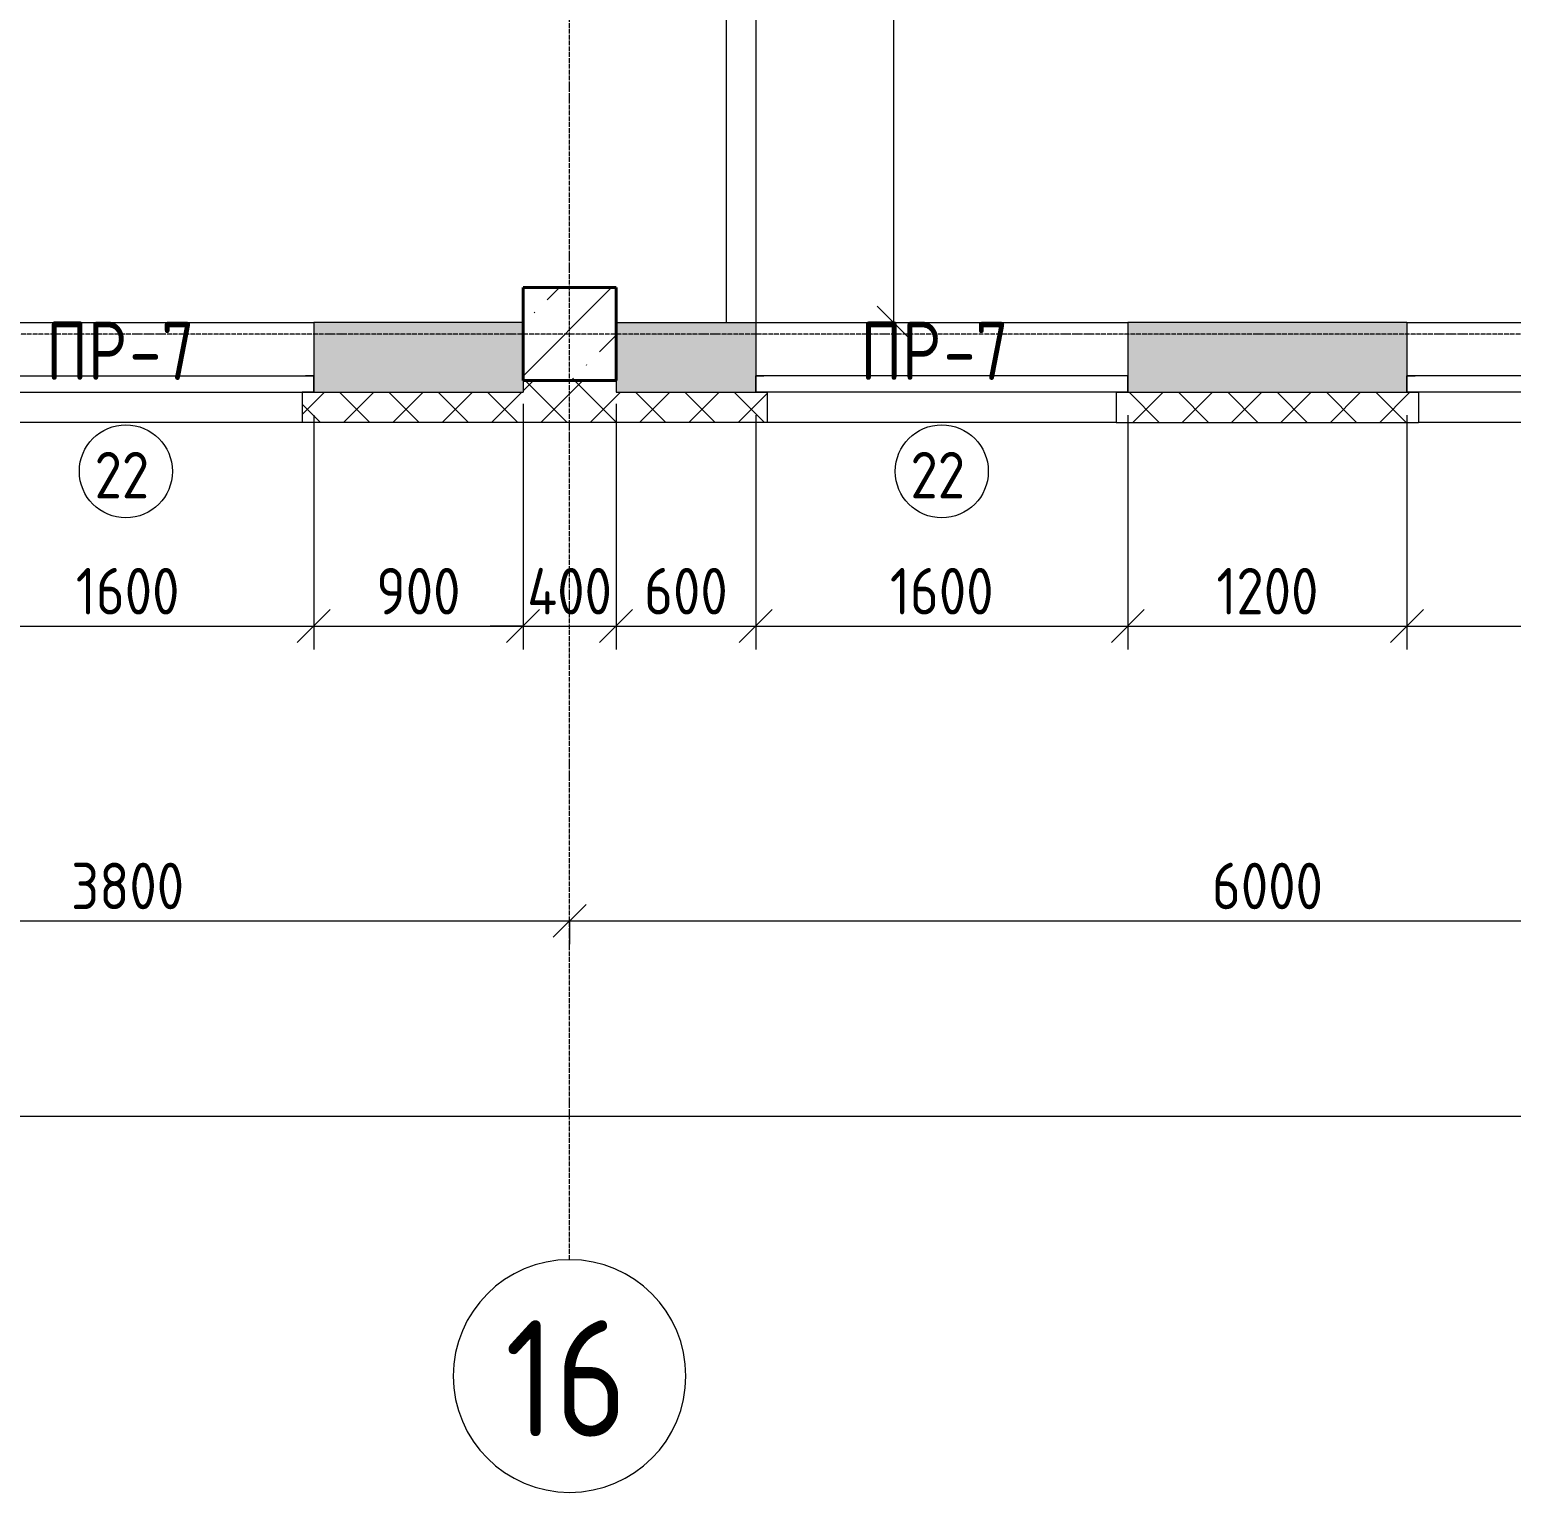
# Model space of a CAD drawing. Header units: millimetres. Extents: x -60946 to 138510, y -262288 to 24501.
# Drawn here: x 48563 to 54933, y -60839 to -54551 of the extents above; entities that cross this region are included whole.
import ezdxf

# ---------------------------------------------------------------- set-up
doc = ezdxf.new("R2010")
doc.units = ezdxf.units.MM
doc.linetypes.add('ADSK_Линия сетки', pattern=[25, 20, -2.5, 0, -2.5])
for name, color, linetype, lineweight in [('_ Окна', 7, 'Continuous', 18), ('Марки', 7, 'Continuous', 20), ('Марки окон', 7, 'Continuous', 20), ('Несущие колонны', 7, 'Continuous', 18), ('Окна', 7, 'Continuous', 9), ('Оси', 7, 'Continuous', 9), ('Размеры', 7, 'Continuous', 9), ('Стены внутренние', 7, 'Continuous', 18), ('Стены наружные', 7, 'Continuous', 18), ('Стены несущие', 7, 'Continuous', 30), ('Стены отделка', 7, 'Continuous', 30), ('Стены штриховка', 7, 'Continuous', 9)]:
    doc.layers.add(name, color=color, linetype=linetype, lineweight=lineweight)
doc.styles.add('GOST Common', font='', dxfattribs={"width": 0.9, "height": 500})
doc.styles.add('GOST Common_2', font='', dxfattribs={"width": 0.9, "height": 250})
doc.styles.add('GOST Common_3', font='', dxfattribs={"width": 0.9, "height": 200})
doc.styles.add('GOST Common_5', font='', dxfattribs={"width": 0.85, "height": 250})
doc.styles.get('GOST Common').set_extended_font_data('GOST Common')
doc.styles.get('GOST Common_2').set_extended_font_data('GOST Common')
doc.styles.get('GOST Common_3').set_extended_font_data('GOST Common')
doc.styles.get('GOST Common_5').set_extended_font_data('GOST Common')
doc.dimstyles.new('ADSK_Основной_2_0', dxfattribs={"dimscale": 304.8, "dimtxt": 201.142999, "dimasz": 0.463911, "dimexe": 0.328084, "dimexo": 0.328084, "dimgap": 0.164042, "dimtad": 1, "dimdec": 3, "dimrnd": 0.001, "dimdsep": 46, "dimtxsty": 'GOST Common_3', "dimblk1": 'OBLIQUE', "dimblk2": 'OBLIQUE', "dimsah": 1, "dimcen": 0.09, "dimdle": 0.328084, "dimazin": 2, "dimtfac": 1, "dimtdec": 4, "dimtix": 1, "dimtmove": 0, "dimatfit": 3, "dimfxl": 1, "dimtvp": 1, "dimtolj": 1, "dimtzin": 0, "dimlwd": 20, "dimlwe": 20, "dimarcsym": 2})
doc.dimstyles.new('ADSK_Основной_2_0_2', dxfattribs={"dimscale": 304.8, "dimtxt": 201.142999, "dimasz": 0.463911, "dimexe": 0.328084, "dimexo": 0.328084, "dimgap": 0.164042, "dimtad": 1, "dimdec": 3, "dimrnd": 0.001, "dimdsep": 46, "dimtxsty": 'GOST Common_3', "dimblk1": 'OBLIQUE', "dimblk2": 'OBLIQUE', "dimsah": 1, "dimcen": 0.09, "dimdle": 0.328084, "dimazin": 2, "dimtfac": 1, "dimtdec": 4, "dimtix": 1, "dimtmove": 0, "dimatfit": 3, "dimfxl": 1, "dimtvp": 1, "dimtolj": 1, "dimtzin": 0, "dimlwd": 20, "dimlwe": 20, "dimarcsym": 2})
pattern_1 = [(45, (1283.93, -48864.63), (-106.066, 106.066), []), (135, (1283.93, -48864.63), (-106.066, -106.066), [])]

# ---------------------------------------------------------------- blocks, each defined once
blk = doc.blocks.new('ADSK_КолоннаЖБ_Прямоугольная - 400x400 мм-1807143-Кладочный план 1-го этажа')
at = {"layer": 'Несущие колонны', "lineweight": 40}
for p, q in [((-200, 200), (200, 200)), ((-200, -200), (-200, 200)), ((200, 200), (200, -200)), ((200, -200), (-200, -200))]:
    blk.add_line(p, q, dxfattribs=at)
blk = doc.blocks.new('ОКНО L03 _2СТ_RS - ОК-1_1600х2000h_противоударное-3556409-Кладочный план 1-го этажа')
at = {"layer": '_ Окна'}
for p, q in [((-838.1, 149), (761.9, 149)), ((-838.1, 149), (-838.1, 79)), ((-838.1, 149), (-833.1, 149)), ((761.9, 149), (756.9, 149)), ((761.9, 149), (761.9, 79)), ((-838.1, 79), (761.9, 79)), ((-838.1, 79), (-803.1, 79)), ((761.9, 79), (726.9, 79))]:
    blk.add_line(p, q, dxfattribs=at)
blk = doc.blocks.new('ОКНО L03 _2СТ_RS - ОК-1_1600х2000h_противоударное-3556404-Кладочный план 1-го этажа')
at = {"layer": '_ Окна'}
for p, q in [((-838.1, -79), (761.9, -79)), ((-838.1, -149), (-838.1, -79)), ((-838.1, -79), (-803.1, -79)), ((761.9, -79), (726.9, -79)), ((761.9, -149), (761.9, -79)), ((-838.1, -149), (761.9, -149)), ((-838.1, -149), (-833.1, -149)), ((761.9, -149), (756.9, -149))]:
    blk.add_line(p, q, dxfattribs=at)
blk = doc.blocks.new('Ось сетки - Круг_Ø10 мм-8259-Кладочный план 1-го этажа')
at = {"layer": 'Оси', "lineweight": 20}
for start, end in [(360, 180), (180, 360)]:
    blk.add_arc((0, 0), 5, start, end, dxfattribs=at)
blk = doc.blocks.new('_Oblique')
at = {"color": 0, "linetype": 'ByBlock', "lineweight": -2}
blk.add_line((-0.5, -0.5), (0.5, 0.5), dxfattribs=at)
blk = doc.blocks.new('*D4365')
at = {"layer": 'Defpoints', "color": 0, "transparency": 16777216}
for p in [(47083.9, -58281.9), (50883.9, -58281.9), (50883.9, -58381.9)]:
    blk.add_point(p, dxfattribs=at)
at = {"layer": 'Размеры', "color": 0, "lineweight": 20, "transparency": 16777216}
for p, q in [((46983.9, -58381.9), (50983.9, -58381.9)), ((47083.9, -58381.9), (47083.9, -58481.9)), ((50883.9, -58381.9), (50883.9, -58481.9))]:
    blk.add_line(p, q, dxfattribs=at)
at = {"layer": 'Размеры', "color": 0, "lineweight": 20, "transparency": 16777216, "xscale": 141.4, "yscale": 141.4, "zscale": 141.4, "rotation": 180}
blk.add_blockref('_Oblique', (47083.9, -58381.9), dxfattribs=at)
at = {"layer": 'Размеры', "color": 0, "lineweight": 20, "transparency": 16777216, "xscale": 141.4, "yscale": 141.4, "zscale": 141.4}
blk.add_blockref('_Oblique', (50883.9, -58381.9), dxfattribs=at)
at = {"layer": 'Размеры', "color": 0, "lineweight": 9, "transparency": 16777216, "insert": (48983.9, -58231.9), "char_height": 200, "width": 605.475, "attachment_point": 5, "style": 'GOST Common_3'}
blk.add_mtext('\\A1;3800', dxfattribs=at)
blk = doc.blocks.new('*D4366')
at = {"layer": 'Defpoints', "color": 0, "transparency": 16777216}
for p in [(50883.9, -58281.9), (56883.9, -58281.9), (56883.9, -58381.9)]:
    blk.add_point(p, dxfattribs=at)
at = {"layer": 'Размеры', "color": 0, "lineweight": 20, "transparency": 16777216}
for p, q in [((50783.9, -58381.9), (56983.9, -58381.9)), ((50883.9, -58381.9), (50883.9, -58481.9)), ((56883.9, -58381.9), (56883.9, -58481.9))]:
    blk.add_line(p, q, dxfattribs=at)
at = {"layer": 'Размеры', "color": 0, "lineweight": 20, "transparency": 16777216, "xscale": 141.4, "yscale": 141.4, "zscale": 141.4, "rotation": 180}
blk.add_blockref('_Oblique', (50883.9, -58381.9), dxfattribs=at)
at = {"layer": 'Размеры', "color": 0, "lineweight": 20, "transparency": 16777216, "xscale": 141.4, "yscale": 141.4, "zscale": 141.4}
blk.add_blockref('_Oblique', (56883.9, -58381.9), dxfattribs=at)
at = {"layer": 'Размеры', "color": 0, "lineweight": 9, "transparency": 16777216, "insert": (53883.9, -58231.9), "char_height": 200, "width": 605.475, "attachment_point": 5, "style": 'GOST Common_3'}
blk.add_mtext('\\A1;6000', dxfattribs=at)
blk = doc.blocks.new('*D4375')
at = {"layer": 'Defpoints', "color": 0, "transparency": 16777216}
for p in [(-18316.1, -59121.9), (62883.9, -59121.9), (62883.9, -59221.9)]:
    blk.add_point(p, dxfattribs=at)
at = {"layer": 'Размеры', "color": 0, "lineweight": 20, "transparency": 16777216}
for p, q in [((-18416.1, -59221.9), (62983.9, -59221.9)), ((-18316.1, -59221.9), (-18316.1, -59321.9)), ((62883.9, -59221.9), (62883.9, -59321.9))]:
    blk.add_line(p, q, dxfattribs=at)
at = {"layer": 'Размеры', "color": 0, "lineweight": 20, "transparency": 16777216, "xscale": 141.4, "yscale": 141.4, "zscale": 141.4, "rotation": 180}
blk.add_blockref('_Oblique', (-18316.1, -59221.9), dxfattribs=at)
at = {"layer": 'Размеры', "color": 0, "lineweight": 20, "transparency": 16777216, "xscale": 141.4, "yscale": 141.4, "zscale": 141.4}
blk.add_blockref('_Oblique', (62883.9, -59221.9), dxfattribs=at)
at = {"layer": 'Размеры', "color": 0, "lineweight": 9, "transparency": 16777216, "insert": (22283.9, -59071.9), "char_height": 200, "width": 711.842, "attachment_point": 5, "style": 'GOST Common_3'}
blk.add_mtext('\\A1;81200', dxfattribs=at)
blk = doc.blocks.new('*D4165')
at = {"layer": 'Defpoints', "color": 0, "transparency": 16777216}
for p in [(48183.9, -56108.7), (49783.9, -56108.7), (49783.9, -57114.8)]:
    blk.add_point(p, dxfattribs=at)
at = {"layer": 'Размеры', "color": 0, "lineweight": 20, "transparency": 16777216}
for p, q in [((48183.9, -56208.7), (48183.9, -57214.8)), ((49783.9, -56208.7), (49783.9, -57214.8)), ((48083.9, -57114.8), (49883.9, -57114.8))]:
    blk.add_line(p, q, dxfattribs=at)
at = {"layer": 'Размеры', "color": 0, "lineweight": 20, "transparency": 16777216, "xscale": 141.4, "yscale": 141.4, "zscale": 141.4, "rotation": 180}
blk.add_blockref('_Oblique', (48183.9, -57114.8), dxfattribs=at)
at = {"layer": 'Размеры', "color": 0, "lineweight": 20, "transparency": 16777216, "xscale": 141.4, "yscale": 141.4, "zscale": 141.4}
blk.add_blockref('_Oblique', (49783.9, -57114.8), dxfattribs=at)
at = {"layer": 'Размеры', "color": 0, "lineweight": 9, "transparency": 16777216, "insert": (48983.9, -56964.8), "char_height": 200, "width": 560.473, "attachment_point": 5, "style": 'GOST Common_3'}
blk.add_mtext('\\A1;1600', dxfattribs=at)
blk = doc.blocks.new('*D4166')
at = {"layer": 'Defpoints', "color": 0, "transparency": 16777216}
for p in [(49783.9, -56108.7), (50683.9, -56059.7), (50683.9, -57114.8)]:
    blk.add_point(p, dxfattribs=at)
at = {"layer": 'Размеры', "color": 0, "lineweight": 20, "transparency": 16777216}
for p, q in [((50683.9, -56159.7), (50683.9, -57214.8)), ((49783.9, -56208.7), (49783.9, -57214.8)), ((49683.9, -57114.8), (50783.9, -57114.8))]:
    blk.add_line(p, q, dxfattribs=at)
at = {"layer": 'Размеры', "color": 0, "lineweight": 20, "transparency": 16777216, "xscale": 141.4, "yscale": 141.4, "zscale": 141.4, "rotation": 180}
blk.add_blockref('_Oblique', (49783.9, -57114.8), dxfattribs=at)
at = {"layer": 'Размеры', "color": 0, "lineweight": 20, "transparency": 16777216, "xscale": 141.4, "yscale": 141.4, "zscale": 141.4}
blk.add_blockref('_Oblique', (50683.9, -57114.8), dxfattribs=at)
at = {"layer": 'Размеры', "color": 0, "lineweight": 9, "transparency": 16777216, "insert": (50233.9, -56964.8), "char_height": 200, "width": 454.106, "attachment_point": 5, "style": 'GOST Common_3'}
blk.add_mtext('\\A1;900', dxfattribs=at)
blk = doc.blocks.new('*D4167')
at = {"layer": 'Defpoints', "color": 0, "transparency": 16777216}
for p in [(50683.9, -56059.7), (51083.9, -56059.7), (51083.9, -57114.8)]:
    blk.add_point(p, dxfattribs=at)
at = {"layer": 'Размеры', "color": 0, "lineweight": 20, "transparency": 16777216}
for p, q in [((50683.9, -56159.7), (50683.9, -57214.8)), ((51083.9, -56159.7), (51083.9, -57214.8)), ((50683.9, -57114.8), (50542.5, -57114.8)), ((50683.9, -57114.8), (51083.9, -57114.8)), ((51083.9, -57114.8), (51225.3, -57114.8))]:
    blk.add_line(p, q, dxfattribs=at)
at = {"layer": 'Размеры', "color": 0, "lineweight": 20, "transparency": 16777216, "xscale": 141.4, "yscale": 141.4, "zscale": 141.4}
blk.add_blockref('_Oblique', (50683.9, -57114.8), dxfattribs=at)
at = {"layer": 'Размеры', "color": 0, "lineweight": 20, "transparency": 16777216, "xscale": 141.4, "yscale": 141.4, "zscale": 141.4, "rotation": 180}
blk.add_blockref('_Oblique', (51083.9, -57114.8), dxfattribs=at)
at = {"layer": 'Размеры', "color": 0, "lineweight": 9, "transparency": 16777216, "insert": (50883.9, -56964.8), "char_height": 200, "width": 474.561, "attachment_point": 5, "style": 'GOST Common_3'}
blk.add_mtext('\\A1;400', dxfattribs=at)
blk = doc.blocks.new('*D4168')
at = {"layer": 'Defpoints', "color": 0, "transparency": 16777216}
for p in [(51083.9, -56059.7), (51683.9, -56108.7), (51683.9, -57114.8)]:
    blk.add_point(p, dxfattribs=at)
at = {"layer": 'Размеры', "color": 0, "lineweight": 20, "transparency": 16777216}
for p, q in [((51083.9, -56159.7), (51083.9, -57214.8)), ((51683.9, -56208.7), (51683.9, -57214.8)), ((50983.9, -57114.8), (51783.9, -57114.8))]:
    blk.add_line(p, q, dxfattribs=at)
at = {"layer": 'Размеры', "color": 0, "lineweight": 20, "transparency": 16777216, "xscale": 141.4, "yscale": 141.4, "zscale": 141.4, "rotation": 180}
blk.add_blockref('_Oblique', (51083.9, -57114.8), dxfattribs=at)
at = {"layer": 'Размеры', "color": 0, "lineweight": 20, "transparency": 16777216, "xscale": 141.4, "yscale": 141.4, "zscale": 141.4}
blk.add_blockref('_Oblique', (51683.9, -57114.8), dxfattribs=at)
at = {"layer": 'Размеры', "color": 0, "lineweight": 9, "transparency": 16777216, "insert": (51383.9, -56964.8), "char_height": 200, "width": 454.106, "attachment_point": 5, "style": 'GOST Common_3'}
blk.add_mtext('\\A1;600', dxfattribs=at)
blk = doc.blocks.new('*D4169')
at = {"layer": 'Defpoints', "color": 0, "transparency": 16777216}
for p in [(51683.9, -56108.7), (53283.9, -56108.7), (53283.9, -57114.8)]:
    blk.add_point(p, dxfattribs=at)
at = {"layer": 'Размеры', "color": 0, "lineweight": 20, "transparency": 16777216}
for p, q in [((51683.9, -56208.7), (51683.9, -57214.8)), ((53283.9, -56208.7), (53283.9, -57214.8)), ((51583.9, -57114.8), (53383.9, -57114.8))]:
    blk.add_line(p, q, dxfattribs=at)
at = {"layer": 'Размеры', "color": 0, "lineweight": 20, "transparency": 16777216, "xscale": 141.4, "yscale": 141.4, "zscale": 141.4, "rotation": 180}
blk.add_blockref('_Oblique', (51683.9, -57114.8), dxfattribs=at)
at = {"layer": 'Размеры', "color": 0, "lineweight": 20, "transparency": 16777216, "xscale": 141.4, "yscale": 141.4, "zscale": 141.4}
blk.add_blockref('_Oblique', (53283.9, -57114.8), dxfattribs=at)
at = {"layer": 'Размеры', "color": 0, "lineweight": 9, "transparency": 16777216, "insert": (52483.9, -56964.8), "char_height": 200, "width": 560.473, "attachment_point": 5, "style": 'GOST Common_3'}
blk.add_mtext('\\A1;1600', dxfattribs=at)
blk = doc.blocks.new('*D4170')
at = {"layer": 'Defpoints', "color": 0, "transparency": 16777216}
for p in [(53283.9, -56108.7), (54483.9, -56108.7), (54483.9, -57114.8)]:
    blk.add_point(p, dxfattribs=at)
at = {"layer": 'Размеры', "color": 0, "lineweight": 20, "transparency": 16777216}
for p, q in [((53283.9, -56208.7), (53283.9, -57214.8)), ((54483.9, -56208.7), (54483.9, -57214.8)), ((53183.9, -57114.8), (54583.9, -57114.8))]:
    blk.add_line(p, q, dxfattribs=at)
at = {"layer": 'Размеры', "color": 0, "lineweight": 20, "transparency": 16777216, "xscale": 141.4, "yscale": 141.4, "zscale": 141.4, "rotation": 180}
blk.add_blockref('_Oblique', (53283.9, -57114.8), dxfattribs=at)
at = {"layer": 'Размеры', "color": 0, "lineweight": 20, "transparency": 16777216, "xscale": 141.4, "yscale": 141.4, "zscale": 141.4}
blk.add_blockref('_Oblique', (54483.9, -57114.8), dxfattribs=at)
at = {"layer": 'Размеры', "color": 0, "lineweight": 9, "transparency": 16777216, "insert": (53883.9, -56964.8), "char_height": 200, "width": 560.473, "attachment_point": 5, "style": 'GOST Common_3'}
blk.add_mtext('\\A1;1200', dxfattribs=at)
blk = doc.blocks.new('*D4171')
at = {"layer": 'Defpoints', "color": 0, "transparency": 16777216}
for p in [(54483.9, -56108.7), (56083.9, -56108.7), (56083.9, -57114.8)]:
    blk.add_point(p, dxfattribs=at)
at = {"layer": 'Размеры', "color": 0, "lineweight": 20, "transparency": 16777216}
for p, q in [((54483.9, -56208.7), (54483.9, -57214.8)), ((56083.9, -56208.7), (56083.9, -57214.8)), ((54383.9, -57114.8), (56183.9, -57114.8))]:
    blk.add_line(p, q, dxfattribs=at)
at = {"layer": 'Размеры', "color": 0, "lineweight": 20, "transparency": 16777216, "xscale": 141.4, "yscale": 141.4, "zscale": 141.4, "rotation": 180}
blk.add_blockref('_Oblique', (54483.9, -57114.8), dxfattribs=at)
at = {"layer": 'Размеры', "color": 0, "lineweight": 20, "transparency": 16777216, "xscale": 141.4, "yscale": 141.4, "zscale": 141.4}
blk.add_blockref('_Oblique', (56083.9, -57114.8), dxfattribs=at)
at = {"layer": 'Размеры', "color": 0, "lineweight": 9, "transparency": 16777216, "insert": (55283.9, -56964.8), "char_height": 200, "width": 560.473, "attachment_point": 5, "style": 'GOST Common_3'}
blk.add_mtext('\\A1;1600', dxfattribs=at)
blk = doc.blocks.new('*D3848')
at = {"layer": 'Defpoints', "color": 0, "transparency": 16777216}
for p in [(51683.9, -51734.7), (52276.6, -55809.7), (52376.6, -55809.7)]:
    blk.add_point(p, dxfattribs=at)
at = {"layer": 'Размеры', "color": 0, "lineweight": 20, "transparency": 16777216}
for p, q in [((52276.6, -51634.7), (52276.6, -55909.7)), ((51783.9, -51734.7), (52376.6, -51734.7)), ((52276.6, -55809.7), (52176.6, -55809.7))]:
    blk.add_line(p, q, dxfattribs=at)
at = {"layer": 'Размеры', "color": 0, "lineweight": 20, "transparency": 16777216, "xscale": 141.4, "yscale": 141.4, "zscale": 141.4}
for p, rotation in [((52276.6, -51734.7), 90), ((52276.6, -55809.7), 270)]:
    blk.add_blockref('_Oblique', p, dxfattribs=dict(at, rotation=rotation))
at = {"layer": 'Размеры', "color": 0, "lineweight": 9, "transparency": 16777216, "insert": (52126.6, -53772.2), "char_height": 200, "width": 625.93, "attachment_point": 5, "rotation": 90, "style": 'GOST Common_3'}
blk.add_mtext('\\A1;4075', dxfattribs=at)
blk = doc.blocks.new('М_окна1 - Маркировка типоразмера-1510237-Кладочный план 1-го этажа')
at = {"layer": 'Марки окон'}
blk.add_circle((0, 0), 2, dxfattribs=at)

msp = doc.modelspace()

# ---------------------------------------------------------------- hatches: boundary and pattern name
at = {"layer": 'Несущие колонны', "lineweight": 9}
h = msp.add_hatch(dxfattribs=at)
h.set_pattern_fill('FP_3', color=256, style=0, pattern_type=2)
h.set_pattern_definition([(45, (1283.93, -48864.63), (-224.5064, 224.5064), []), (45, (1508.44, -48864.63), (-224.5064, 224.5064), [396.875, -79.375, 3.353, -76.022])])
h.paths.add_polyline_path([(50683.9343, -56059.6624), (51083.9343, -56059.6624), (51083.9343, -55659.6624), (50683.9343, -55659.6624)])
at = {"layer": 'Стены внутренние', "lineweight": 9}
h = msp.add_hatch(dxfattribs=at)
h.set_pattern_fill('FP_1', color=256, style=0, pattern_type=2)
h.set_pattern_definition([(45, (1283.93, -48864.63), (84.18955, 308.69595), [396.875, -79.375, 3.353, -76.022])])
h.paths.add_polyline_path([(61329.6592, -56109.6624), (62683.9343, -56109.6624), (62683.9343, -55809.6624), (60083.9343, -55809.6624), (60083.9343, -56108.6624), (60033.9343, -56109.6624)])
h.paths.add_polyline_path([(57733.9343, -56109.6624), (57733.9343, -56108.6624), (57683.9343, -56108.6624), (57683.9343, -55809.6624), (57083.9343, -55809.6624), (57083.9343, -56109.6624)])
h.paths.add_polyline_path([(43433.9343, -56109.6624), (44683.9343, -56108.6624), (44683.9343, -55809.6624), (43483.9343, -55809.6624), (43483.9343, -56108.6624), (43433.9343, -56108.6624)])
h.paths.add_polyline_path([(41933.9343, -56109.6624), (41933.9343, -56108.6624), (41883.9343, -56108.6624), (41883.9343, -55809.6624), (41283.9343, -55809.6624), (41283.9343, -56109.6624)])
h.paths.add_polyline_path([(40715.0455, -56109.6624), (40883.9343, -56109.6624), (40883.9343, -55809.6624), (40283.9343, -55809.6624), (40283.9343, -56108.6624), (40233.9343, -56109.6624)])
h.paths.add_polyline_path([(56033.9343, -56109.6624), (56683.9343, -56109.6624), (56683.9343, -55809.6624), (56083.9343, -55809.6624), (56083.9343, -56108.6624), (56033.9343, -56108.6624)])
h.paths.add_polyline_path([(38733.9343, -56109.6624), (38733.9343, -56108.6624), (38683.9343, -56108.6624), (38683.9343, -55809.6624), (37483.9343, -55809.6624), (37483.9343, -56108.6624), (37770.1007, -56109.6624)])
h.paths.add_polyline_path([(47283.9343, -56109.6624), (48183.9343, -56108.6624), (48183.9343, -55809.6624), (47283.9343, -55809.6624)])
h.paths.add_polyline_path([(46883.9343, -56109.6624), (46883.9343, -55809.6624), (46283.9343, -55809.6624), (46283.9343, -56108.6624), (46604.9351, -56109.6624)])
h.paths.add_polyline_path([(53233.9343, -56109.6624), (54483.9343, -56108.6624), (54483.9343, -55809.6624), (53283.9343, -55809.6624), (53283.9343, -56108.6624), (53233.9343, -56108.6624)])
h.paths.add_polyline_path([(50683.9343, -56109.6624), (50683.9343, -55809.6624), (49783.9343, -55809.6624), (49783.9343, -56108.6624), (49733.9343, -56109.6624)])
h.paths.add_polyline_path([(51083.9343, -56109.6624), (51683.9343, -56108.6624), (51683.9343, -55809.6624), (51083.9343, -55809.6624)])
h.paths.add_polyline_path([(29933.9343, -56109.6624), (29933.9343, -56108.6624), (29883.9343, -56108.6624), (29883.9343, -55809.6624), (29283.9343, -55809.6624), (29283.9343, -56109.6624)])
h.paths.add_polyline_path([(31880.2111, -56109.6624), (32683.9343, -56108.6624), (32683.9343, -55809.6624), (31483.9343, -55809.6624), (31483.9343, -56108.6624), (31433.9343, -56109.6624)])
h.paths.add_polyline_path([(34233.9343, -56109.6624), (34883.9343, -56109.6624), (34883.9343, -55809.6624), (34283.9343, -55809.6624), (34283.9343, -56108.6624), (34233.9343, -56108.6624)])
h.paths.add_polyline_path([(28233.9343, -56109.6624), (28883.9343, -56109.6624), (28883.9343, -55809.6624), (28283.9343, -55809.6624), (28283.9343, -56108.6624), (28233.9343, -56108.6624)])
h.paths.add_polyline_path([(26733.9343, -56109.6624), (26733.9343, -56108.6624), (26683.9343, -56108.6624), (26683.9343, -55809.6624), (25483.9343, -55809.6624), (25483.9343, -56108.6624), (25990.3215, -56109.6624)])
h.paths.add_polyline_path([(35283.9343, -56109.6624), (35883.9343, -56108.6624), (35883.9343, -55809.6624), (35283.9343, -55809.6624)])
h.paths.add_polyline_path([(23933.9343, -56109.6624), (23933.9343, -56108.6624), (23883.9343, -56108.6624), (23883.9343, -55809.6624), (23283.9343, -55809.6624), (23283.9343, -56109.6624)])
h.paths.add_polyline_path([(22233.9343, -56109.6624), (22883.9343, -56109.6624), (22883.9343, -55809.6624), (22283.9343, -55809.6624), (22283.9343, -56108.6624), (22233.9343, -56108.6624)])
h.paths.add_polyline_path([(20733.9343, -56109.6624), (20733.9343, -56108.6624), (20683.9343, -56108.6624), (20683.9343, -55809.6624), (19483.9343, -55809.6624), (19483.9343, -56108.6624), (20100.4319, -56109.6624)])
h.paths.add_polyline_path([(17933.9343, -56109.6624), (17933.9343, -56108.6624), (17883.9343, -56108.6624), (17883.9343, -55809.6624), (17283.9343, -55809.6624), (17283.9343, -56109.6624)])
h.paths.add_polyline_path([(16883.9343, -56109.6624), (16883.9343, -55809.6624), (16283.9343, -55809.6624), (16283.9343, -56109.6624)])
h.paths.add_polyline_path([(15883.9343, -56109.6624), (15883.9343, -55809.6624), (15623.9343, -55809.6624), (15623.9343, -56109.6624), (15683.0147, -56109.6624)])
h.paths.add_polyline_path([(13943.9343, -56109.6624), (13943.9343, -55809.6624), (12483.9343, -55809.6624), (12483.9343, -56108.6624), (12738.0699, -56109.6624)])
h.paths.add_polyline_path([(9233.9343, -56109.6624), (9883.9343, -56109.6624), (9883.9343, -55809.6624), (9283.9343, -55809.6624), (9283.9343, -56108.6624), (9233.9343, -56108.6624)])
h.paths.add_polyline_path([(-1716.0657, -56109.6624), (-1116.0657, -56108.6624), (-1116.0657, -55809.6624), (-1716.0657, -55809.6624)])
h.paths.add_polyline_path([(-2116.0657, -56109.6624), (-2116.0657, -55809.6624), (-2716.0657, -55809.6624), (-2716.0657, -56108.6624), (-2766.0657, -56109.6624)])
h.paths.add_polyline_path([(10529.3613, -56109.6624), (10883.9343, -56108.6624), (10883.9343, -55809.6624), (10283.9343, -55809.6624), (10283.9343, -56109.6624)])
h.paths.add_polyline_path([(-4266.0657, -56109.6624), (-4266.0657, -56108.6624), (-4316.0657, -56108.6624), (-4316.0657, -55809.6624), (-5516.0657, -55809.6624), (-5516.0657, -56108.6624), (-5566.0657, -56109.6624)])
h.paths.add_polyline_path([(433.9343, -56109.6624), (1683.9343, -56108.6624), (1683.9343, -55809.6624), (483.9343, -55809.6624), (483.9343, -56108.6624), (433.9343, -56108.6624)])
h.paths.add_polyline_path([(6848.1803, -56109.6624), (7683.9343, -56108.6624), (7683.9343, -55809.6624), (6483.9343, -55809.6624), (6483.9343, -56108.6624), (6433.9343, -56109.6624)])
h.paths.add_polyline_path([(4283.9343, -56109.6624), (4883.9343, -56108.6624), (4883.9343, -55809.6624), (4283.9343, -55809.6624)])
h.paths.add_polyline_path([(3883.9343, -56109.6624), (3883.9343, -55809.6624), (3283.9343, -55809.6624), (3283.9343, -56108.6624), (3233.9343, -56109.6624)])
h.paths.add_polyline_path([(-9366.0657, -56109.6624), (-8116.0657, -56109.6624), (-8116.0657, -55809.6624), (-9316.0657, -55809.6624), (-9316.0657, -56108.6624), (-9366.0657, -56108.6624)])
h.paths.add_polyline_path([(-10866.0657, -56109.6624), (-10866.0657, -56108.6624), (-10916.0657, -56108.6624), (-10916.0657, -55809.6624), (-12116.0657, -55809.6624), (-12116.0657, -56109.6624)])
h.paths.add_polyline_path([(-7716.0657, -56109.6624), (-7116.0657, -56108.6624), (-7116.0657, -55809.6624), (-7716.0657, -55809.6624)])
h.paths.add_polyline_path([(-18116.0657, -56109.6624), (-17516.0657, -56108.6624), (-17516.0657, -55809.6624), (-18116.0657, -55809.6624)])
h.paths.add_polyline_path([(-15238.9058, -56109.6624), (-14716.0657, -56108.6624), (-14716.0657, -55809.6624), (-15916.0657, -55809.6624), (-15916.0657, -56108.6624), (-15966.0657, -56109.6624)])
h.paths.add_polyline_path([(-13166.0657, -56109.6624), (-12516.0657, -56109.6624), (-12516.0657, -55809.6624), (-13116.0657, -55809.6624), (-13116.0657, -56108.6624), (-13166.0657, -56108.6624)])
at = {"layer": 'Стены наружные', "lineweight": 9}
h = msp.add_hatch(dxfattribs=at)
h.set_pattern_fill('FP_4', color=256, style=0, pattern_type=2)
h.set_pattern_definition(pattern_1)
h.paths.add_polyline_path([(62683.9343, -56239.6624), (62683.9343, -56109.6624), (60033.9343, -56109.6624), (60033.9343, -56239.6624), (61329.6592, -56239.6624)])
h.paths.add_polyline_path([(44733.9343, -56239.6624), (44733.9343, -56109.6624), (43433.9343, -56109.6624), (43433.9343, -56239.6624), (43659.9903, -56239.6624)])
h.paths.add_polyline_path([(46233.9343, -56239.6624), (48233.9343, -56239.6624), (48233.9343, -56109.6624), (46233.9343, -56109.6624)])
h.paths.add_polyline_path([(56033.9343, -56239.6624), (57733.9343, -56239.6624), (57733.9343, -56109.6624), (56033.9343, -56109.6624)])
h.paths.add_polyline_path([(40715.0455, -56239.6624), (41933.9343, -56239.6624), (41933.9343, -56109.6624), (40233.9343, -56109.6624), (40233.9343, -56239.6624)])
h.paths.add_polyline_path([(54533.9343, -56239.6624), (54533.9343, -56109.6624), (53233.9343, -56109.6624), (53233.9343, -56239.6624)])
h.paths.add_polyline_path([(49733.9343, -56239.6624), (51733.9343, -56239.6624), (51733.9343, -56109.6624), (49733.9343, -56109.6624)])
h.paths.add_polyline_path([(38733.9343, -56239.6624), (38733.9343, -56109.6624), (37433.9343, -56109.6624), (37433.9343, -56239.6624), (37770.1007, -56239.6624)])
h.paths.add_polyline_path([(26733.9343, -56239.6624), (26733.9343, -56109.6624), (25433.9343, -56109.6624), (25433.9343, -56239.6624), (25990.3215, -56239.6624)])
h.paths.add_polyline_path([(28233.9343, -56239.6624), (29933.9343, -56239.6624), (29933.9343, -56109.6624), (28233.9343, -56109.6624)])
h.paths.add_polyline_path([(23933.9343, -56239.6624), (23933.9343, -56109.6624), (22233.9343, -56109.6624), (22233.9343, -56239.6624), (23045.3767, -56239.6624)])
h.paths.add_polyline_path([(35933.9343, -56239.6624), (35933.9343, -56109.6624), (34233.9343, -56109.6624), (34233.9343, -56239.6624), (34825.1559, -56239.6624)])
h.paths.add_polyline_path([(32733.9343, -56239.6624), (32733.9343, -56109.6624), (31433.9343, -56109.6624), (31433.9343, -56239.6624), (31880.2111, -56239.6624)])
h.paths.add_polyline_path([(19433.9343, -56239.6624), (20733.9343, -56239.6624), (20733.9343, -56109.6624), (19433.9343, -56109.6624)])
h.paths.add_polyline_path([(17933.9343, -56239.6624), (17933.9343, -56109.6624), (15623.9343, -56109.6624), (15623.9343, -56239.6624), (17155.4871, -56239.6624)])
h.paths.add_polyline_path([(12738.0699, -56239.6624), (13943.9343, -56239.6624), (13943.9343, -56109.6624), (12433.9343, -56109.6624), (12433.9343, -56239.6624)])
h.paths.add_polyline_path([(10933.9343, -56239.6624), (10933.9343, -56109.6624), (9233.9343, -56109.6624), (9233.9343, -56239.6624), (10529.3613, -56239.6624)])
h.paths.add_polyline_path([(6848.1803, -56239.6624), (7733.9343, -56239.6624), (7733.9343, -56109.6624), (6433.9343, -56109.6624), (6433.9343, -56239.6624)])
h.paths.add_polyline_path([(4933.9343, -56239.6624), (4933.9343, -56109.6624), (3233.9343, -56109.6624), (3233.9343, -56239.6624)])
h.paths.add_polyline_path([(-1066.0657, -56239.6624), (-1066.0657, -56109.6624), (-2766.0657, -56109.6624), (-2766.0657, -56239.6624)])
h.paths.add_polyline_path([(433.9343, -56239.6624), (1733.9343, -56239.6624), (1733.9343, -56109.6624), (433.9343, -56109.6624)])
h.paths.add_polyline_path([(-10866.0657, -56239.6624), (-10866.0657, -56109.6624), (-13166.0657, -56109.6624), (-13166.0657, -56239.6624), (-12293.961, -56239.6624)])
h.paths.add_polyline_path([(-15966.0657, -56239.6624), (-14666.0657, -56239.6624), (-14666.0657, -56109.6624), (-15966.0657, -56109.6624)])
h.paths.add_polyline_path([(-4266.0657, -56239.6624), (-4266.0657, -56109.6624), (-5566.0657, -56109.6624), (-5566.0657, -56239.6624)])
h.paths.add_polyline_path([(-18183.8506, -56239.6624), (-17466.0657, -56239.6624), (-17466.0657, -56109.6624), (-18516.0657, -56109.6624), (-18516.0657, -56239.6624)])
h.paths.add_polyline_path([(-7066.0657, -56239.6624), (-7066.0657, -56109.6624), (-9366.0657, -56109.6624), (-9366.0657, -56239.6624), (-9349.0162, -56239.6624)])
h = msp.add_hatch(dxfattribs=at)
h.set_pattern_fill('FP_4', color=256, style=0, pattern_type=2)
h.set_pattern_definition(pattern_1)
h.paths.add_polyline_path([(51083.9343, -56109.6624), (51083.9343, -56059.6624), (50683.9343, -56059.6624), (50683.9343, -56109.6624)])

# ---------------------------------------------------------------- linework, layer by layer
at = {"layer": 'Несущие колонны', "lineweight": 9}
for p, q in [((51083.9343, -55659.6624), (50683.9343, -55659.6624)), ((50683.9343, -56059.6624), (50683.9343, -55659.6624)), ((51083.9343, -55659.6624), (51083.9343, -56059.6624)), ((51083.9343, -56059.6624), (50683.9343, -56059.6624))]:
    msp.add_line(p, q, dxfattribs=at)
at = {"layer": 'Оси', "linetype": 'ADSK_Линия сетки', "lineweight": 5}
for p, q in [((50883.9343, -59838.5137), (50883.9343, -38837.1863)), ((63681.4538, -55859.6624), (-23956.1623, -55859.6624))]:
    msp.add_line(p, q, dxfattribs=at)
at = {"layer": 'Стены внутренние', "lineweight": 5}
for p, q in [((51558.9343, -55809.6624), (51558.9343, -51734.6624)), ((51683.9343, -51734.6624), (51683.9343, -55809.6624)), ((48183.9343, -55809.6624), (49783.9343, -55809.6624)), ((51558.9343, -55809.6624), (53283.9343, -55809.6624)), ((54483.9343, -55809.6624), (56083.9343, -55809.6624))]:
    msp.add_line(p, q, dxfattribs=at)
at = {"layer": 'Стены наружные', "lineweight": 9}
for p, q in [((49733.9343, -56239.6624), (48233.9343, -56239.6624)), ((53233.9343, -56239.6624), (51733.9343, -56239.6624)), ((56033.9343, -56239.6624), (54533.9343, -56239.6624))]:
    msp.add_line(p, q, dxfattribs=at)
at = {"layer": 'Стены несущие', "lineweight": 9}
for p, q in [((50683.9343, -55809.6624), (49783.9343, -55809.6624)), ((49783.9343, -55809.6624), (49783.9343, -56108.6624)), ((50683.9343, -55809.6624), (50683.9343, -56059.6624)), ((51083.9343, -55809.6624), (51558.9343, -55809.6624)), ((51083.9343, -55809.6624), (51083.9343, -56059.6624)), ((51683.9343, -55809.6624), (51683.9343, -56108.6624)), ((54483.9343, -55809.6624), (53283.9343, -55809.6624)), ((53283.9343, -55809.6624), (53283.9343, -56108.6624)), ((54483.9343, -55809.6624), (54483.9343, -56108.6624)), ((49783.9343, -56108.6624), (49733.9343, -56108.6624)), ((49733.9343, -56109.6624), (49733.9343, -56108.6624)), ((51733.9343, -56108.6624), (51683.9343, -56108.6624)), ((51733.9343, -56109.6624), (51733.9343, -56108.6624)), ((53283.9343, -56108.6624), (53233.9343, -56108.6624)), ((53233.9343, -56109.6624), (53233.9343, -56108.6624)), ((54533.9343, -56108.6624), (54483.9343, -56108.6624)), ((54533.9343, -56109.6624), (54533.9343, -56108.6624))]:
    msp.add_line(p, q, dxfattribs=at)
at = {"layer": 'Стены отделка', "lineweight": 18}
for p, q in [((49733.9343, -56109.6624), (49733.9343, -56239.6624)), ((50683.9343, -56059.6624), (51083.9343, -56059.6624)), ((50683.9343, -56059.6624), (50683.9343, -56109.6624)), ((51083.9343, -56059.6624), (51083.9343, -56109.6624)), ((51733.9343, -56109.6624), (51733.9343, -56239.6624)), ((53233.9343, -56109.6624), (53233.9343, -56239.6624)), ((54533.9343, -56109.6624), (54533.9343, -56239.6624)), ((51733.9343, -56239.6624), (49733.9343, -56239.6624)), ((53233.9343, -56239.6624), (54533.9343, -56239.6624))]:
    msp.add_line(p, q, dxfattribs=at)
at = {"layer": 'Стены штриховка', "lineweight": 9}
for p, q in [((49733.9343, -56109.6624), (50683.9343, -56109.6624)), ((51083.9343, -56109.6624), (51733.9343, -56109.6624)), ((53233.9343, -56109.6624), (54533.9343, -56109.6624))]:
    msp.add_line(p, q, dxfattribs=at)

# ---------------------------------------------------------------- block references
at = {"layer": 'Марки окон', "xscale": 99.99999999999993, "yscale": 99.99999999999993, "zscale": 99.99999999999993}
for p in [(48976.4535, -56449.6624), (52483.9343, -56449.6624)]:
    msp.add_blockref('М_окна1 - Маркировка типоразмера-1510237-Кладочный план 1-го этажа', p, dxfattribs=at)
at = {"layer": 'Несущие колонны', "lineweight": 40, "rotation": 89.9999999999999}
msp.add_blockref('ADSK_КолоннаЖБ_Прямоугольная - 400x400 мм-1807143-Кладочный план 1-го этажа', (50883.9343, -55859.6624), dxfattribs=at)
at = {"layer": 'Окна'}
msp.add_blockref('ОКНО L03 _2СТ_RS - ОК-1_1600х2000h_противоударное-3556404-Кладочный план 1-го этажа', (49022.0343, -55959.6624), dxfattribs=at)
at = {"layer": 'Окна', "rotation": 180}
for p in [(52445.8343, -55959.6624), (55245.8343, -55959.6624)]:
    msp.add_blockref('ОКНО L03 _2СТ_RS - ОК-1_1600х2000h_противоударное-3556409-Кладочный план 1-го этажа', p, dxfattribs=at)
at = {"layer": 'Оси', "lineweight": 20, "xscale": 99.99999999999993, "yscale": 99.99999999999993, "zscale": 99.99999999999993}
msp.add_blockref('Ось сетки - Круг_Ø10 мм-8259-Кладочный план 1-го этажа', (50883.9343, -60338.5137), dxfattribs=at)

# ---------------------------------------------------------------- texts
at = {"layer": 'Марки', "lineweight": 9, "char_height": 250, "attachment_point": 1, "style": 'GOST Common_5'}
for s, insert, width in [('ПР', (48634.0035, -55806.6813), 432.91125), ('-7', (48991.191, -55806.6813), 389.620125), ('ПР', (52134.0035, -55806.6813), 432.91125), ('-7', (52491.191, -55806.6813), 389.620125)]:
    msp.add_mtext(s, dxfattribs=dict(at, insert=insert, width=width))
at = {"layer": 'Марки окон', "lineweight": 5, "char_height": 200, "width": 317.46825, "attachment_point": 1, "style": 'GOST Common_2'}
for insert in [(48841.8961, -56365.8771), (52349.3769, -56365.8771)]:
    msp.add_mtext('22', dxfattribs=dict(at, insert=insert))
at = {"layer": 'Оси', "insert": (50606.3537, -60098.647), "char_height": 500, "width": 671.012437, "attachment_point": 1, "style": 'GOST Common'}
msp.add_mtext('16', dxfattribs=at)

# ---------------------------------------------------------------- dimensions: what is measured, and where the dimension line sits
at = {"layer": 'Размеры', "lineweight": 9}
dim = msp.add_linear_dim(base=(52276.5875, -55809.6624), p1=(51683.9343, -51734.6624), p2=(52376.5724, -55809.6624), angle=90, dimstyle='ADSK_Основной_2_0_2', override={"dimpost": '<>', "dimfxl": 4133.445605}, dxfattribs=at)
dim.commit()
dim.dimension.update_dxf_attribs({"geometry": '*D3848', "text_midpoint": (52126.5875, -53772.1624)})
for base, p1, p2, override, picture, middle in [((49783.9343, -57114.8285), (48183.9343, -56108.6624), (49783.9343, -56108.6624), {"dimpost": '<>', "dimfxl": 1600}, '*D4165', (48983.9343, -56964.8285)), ((50683.9343, -57114.8285), (49783.9343, -56108.6624), (50683.9343, -56059.6624), {"dimpost": '<>', "dimfxl": 901.332902}, '*D4166', (50233.9343, -56964.8285)), ((51083.9343, -57114.8285), (50683.9343, -56059.6624), (51083.9343, -56059.6624), {"dimpost": '<>', "dimfxl": 400}, '*D4167', (50883.9343, -56964.8285)), ((51683.9343, -57114.8285), (51083.9343, -56059.6624), (51683.9343, -56108.6624), {"dimpost": '<>', "dimfxl": 601.997508}, '*D4168', (51383.9343, -56964.8285)), ((53283.9343, -57114.8285), (51683.9343, -56108.6624), (53283.9343, -56108.6624), {"dimpost": '<>', "dimfxl": 1600}, '*D4169', (52483.9343, -56964.8285)), ((54483.9343, -57114.8285), (53283.9343, -56108.6624), (54483.9343, -56108.6624), {"dimpost": '<>', "dimfxl": 1200}, '*D4170', (53883.9343, -56964.8285)), ((56083.9343, -57114.8285), (54483.9343, -56108.6624), (56083.9343, -56108.6624), {"dimpost": '<>', "dimfxl": 1600}, '*D4171', (55283.9343, -56964.8285)), ((50883.9343, -58381.8859), (47083.9343, -58281.901), (50883.9343, -58281.901), {"dimpost": '<>', "dimfxl": 3800}, '*D4365', (48983.9343, -58231.8859)), ((56883.9343, -58381.8859), (50883.9343, -58281.901), (56883.9343, -58281.901), {"dimpost": '<>', "dimfxl": 6000}, '*D4366', (53883.9343, -58231.8859)), ((62883.9343, -59221.8859), (-18316.0657, -59121.901), (62883.9343, -59121.901), {"dimpost": '<>', "dimfxl": 81200}, '*D4375', (22283.9343, -59071.8859))]:
    dim = msp.add_linear_dim(base=base, p1=p1, p2=p2, dimstyle='ADSK_Основной_2_0', override=override, dxfattribs=at)
    dim.commit()
    dim.dimension.update_dxf_attribs({"geometry": picture, "text_midpoint": middle})

doc.saveas('drawing.dxf')
